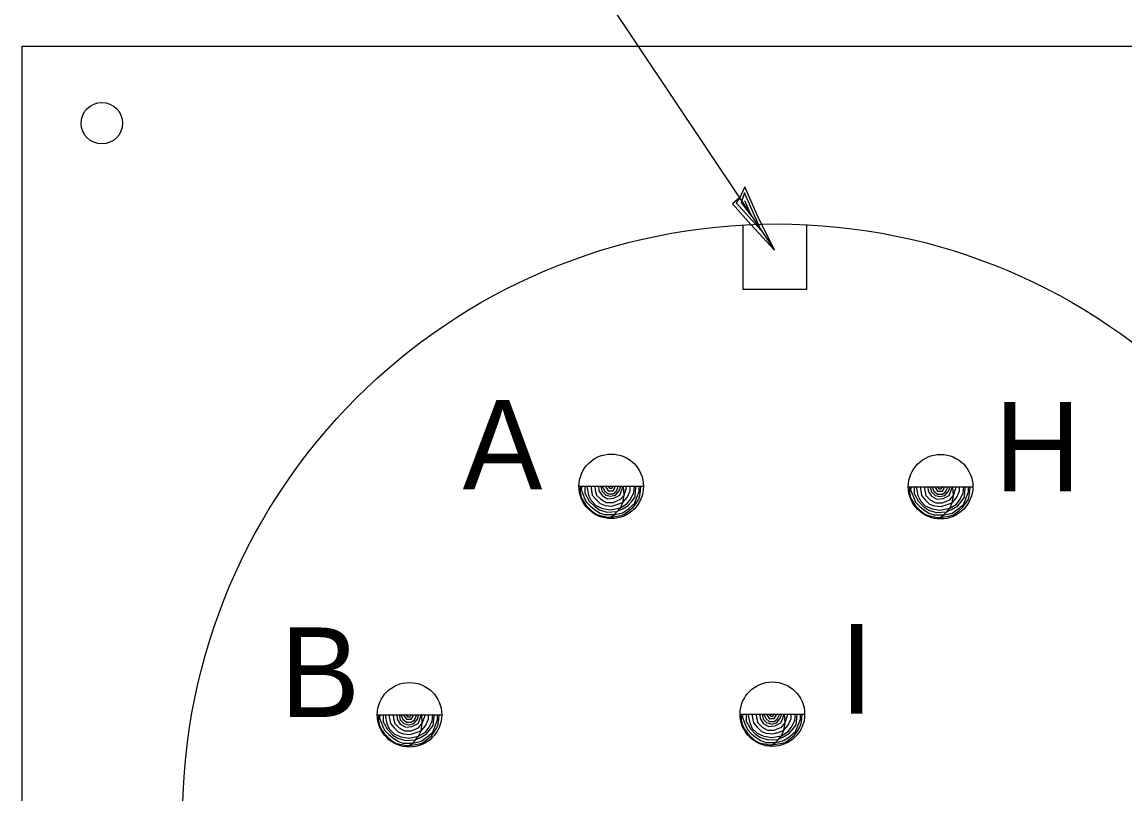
# Model space of a CAD drawing. Extents: x 0 to 2.83, y 0 to 1.83.
# Drawn here: x 1.0401 to 1.1297, y 0.398 to 0.4608 of the extents above; entities that cross this region are included whole.
import ezdxf

# ---------------------------------------------------------------- set-up
doc = ezdxf.new("R2010")
doc.units = 0
doc.layers.add('RD_Pr_Roadway_Notes', color=7, linetype='Continuous')
doc.layers.add('SH_General_Details', color=7, linetype='Continuous')

msp = doc.modelspace()

# ---------------------------------------------------------------- linework, layer by layer
at = {"layer": 'RD_Pr_Roadway_Notes'}
msp.add_line((1.079617, 0.474554), (1.101209, 0.442208), dxfattribs=at)
msp.add_lwpolyline([(1.098397, 0.446509), (1.097817, 0.445971), (1.099306, 0.444316), (1.101209, 0.442208), (1.099886, 0.444896), (1.098811, 0.447376), (1.098397, 0.446509), (1.098107, 0.446053), (1.100134, 0.443821), (1.098769, 0.446881), (1.098521, 0.446096), (1.099349, 0.444978), (1.098811, 0.446219)], dxfattribs=at)
at = {"layer": 'SH_General_Details'}
for p, q in [((1.040072, 0.458794), (1.163547, 0.458794)), ((1.040072, 0.335321), (1.040072, 0.458794)), ((1.098644, 0.444234), (1.098644, 0.439021)), ((1.103816, 0.444274), (1.103816, 0.439021)), ((1.103816, 0.439021), (1.098644, 0.439021)), ((1.085324, 0.423033), (1.090569, 0.423033)), ((1.087947, 0.423033), (1.087947, 0.423033)), ((1.112089, 0.422999), (1.117334, 0.422999)), ((1.114712, 0.422999), (1.114712, 0.422999)), ((1.068934, 0.404469), (1.074179, 0.404469)), ((1.071557, 0.404469), (1.071557, 0.404469)), ((1.098422, 0.404521), (1.103667, 0.404521)), ((1.101046, 0.404521), (1.101046, 0.404521))]:
    msp.add_line(p, q, dxfattribs=at)
for points in [[(1.085414, 0.423033), (1.085414, 0.422573), (1.085514, 0.422126), (1.085712, 0.421778), (1.085911, 0.421479), (1.086209, 0.421181), (1.086556, 0.420884), (1.086804, 0.420736), (1.087151, 0.420636), (1.087451, 0.420586), (1.087599, 0.420538), (1.087897, 0.420538), (1.088244, 0.420736), (1.088889, 0.420884), (1.089386, 0.421231), (1.089832, 0.421628), (1.090031, 0.422126), (1.090229, 0.422621), (1.090229, 0.423033)], [(1.085549, 0.423033), (1.085514, 0.422769), (1.085762, 0.422126), (1.085911, 0.421778), (1.086257, 0.421431), (1.086556, 0.421181), (1.087002, 0.420884), (1.087399, 0.420736), (1.087797, 0.420736), (1.088194, 0.420736), (1.088492, 0.421033), (1.088839, 0.421181), (1.089336, 0.421479), (1.089584, 0.421778), (1.089882, 0.422174), (1.089931, 0.422671), (1.089967, 0.423033)], [(1.085812, 0.423033), (1.085812, 0.422473), (1.086159, 0.421828), (1.086606, 0.421379), (1.087002, 0.421133), (1.087599, 0.420933), (1.088442, 0.420984), (1.088691, 0.421281), (1.089236, 0.421628), (1.089534, 0.422026), (1.089782, 0.422523), (1.089832, 0.423018), (1.089829, 0.423033)], [(1.085962, 0.423033), (1.085961, 0.423018), (1.086109, 0.422323)], [(1.086109, 0.422323), (1.086307, 0.421878), (1.086704, 0.421479), (1.087251, 0.421231), (1.087897, 0.421133), (1.088691, 0.421281), (1.088889, 0.421728), (1.089236, 0.422126), (1.089486, 0.422671), (1.089486, 0.423033)], [(1.086307, 0.423033), (1.086307, 0.422869), (1.086407, 0.422323), (1.086704, 0.421976), (1.087052, 0.421628), (1.087451, 0.421479), (1.087996, 0.421431), (1.088492, 0.421579), (1.088889, 0.421728), (1.088987, 0.422323), (1.089187, 0.422919), (1.089169, 0.423033)], [(1.086616, 0.423033), (1.086656, 0.422721), (1.086756, 0.422323), (1.087102, 0.421976), (1.087549, 0.421728), (1.088094, 0.421728), (1.088691, 0.421976), (1.088987, 0.422323), (1.088939, 0.423018), (1.088936, 0.423033)], [(1.086921, 0.423033), (1.086952, 0.422671), (1.087202, 0.422274), (1.087649, 0.422026), (1.088144, 0.422074), (1.088641, 0.422323), (1.088789, 0.422671), (1.088889, 0.422969), (1.088851, 0.423033)], [(1.087104, 0.423033), (1.087102, 0.423018), (1.087202, 0.422621), (1.087499, 0.422323), (1.087897, 0.422224), (1.088292, 0.422323), (1.088592, 0.422671), (1.088691, 0.422969), (1.088691, 0.423033)], [(1.087256, 0.423033), (1.087251, 0.423018), (1.087399, 0.422671), (1.087697, 0.422423), (1.088094, 0.422423), (1.088344, 0.422621), (1.088492, 0.422919), (1.088492, 0.423033)], [(1.087511, 0.423033), (1.087499, 0.422969), (1.087697, 0.422671), (1.088094, 0.422671), (1.088244, 0.422919), (1.088244, 0.423033)], [(1.087676, 0.423033), (1.087797, 0.422869), (1.087996, 0.422869), (1.088094, 0.423018), (1.088086, 0.423033)], [(1.087946, 0.420538), (1.088592, 0.420636), (1.088987, 0.420736), (1.089436, 0.421083), (1.089734, 0.421331), (1.089931, 0.421579), (1.090181, 0.421976), (1.090277, 0.422274), (1.090329, 0.422671), (1.090359, 0.423033)], [(1.112179, 0.422999), (1.112179, 0.422539), (1.112279, 0.422093), (1.112477, 0.421744), (1.112676, 0.421446), (1.112974, 0.421149), (1.113322, 0.420851), (1.113569, 0.420703), (1.113917, 0.420603), (1.114216, 0.420553), (1.114364, 0.420504), (1.114661, 0.420504), (1.115009, 0.420703), (1.115654, 0.420851), (1.116149, 0.421199), (1.116597, 0.421594), (1.116796, 0.422093), (1.116994, 0.422588), (1.116994, 0.422999)], [(1.112314, 0.422999), (1.112279, 0.422736), (1.112527, 0.422093), (1.112676, 0.421744), (1.113022, 0.421398), (1.113322, 0.421149), (1.113769, 0.420851), (1.114164, 0.420703), (1.114562, 0.420703), (1.114959, 0.420703), (1.115257, 0.420999), (1.115606, 0.421149), (1.116101, 0.421446), (1.116349, 0.421744), (1.116647, 0.422141), (1.116696, 0.422638), (1.116732, 0.422999)], [(1.112576, 0.422999), (1.112576, 0.422439), (1.112924, 0.421794), (1.113371, 0.421348), (1.113769, 0.421099), (1.114364, 0.420899), (1.115207, 0.420951), (1.115456, 0.421248), (1.116001, 0.421594), (1.116301, 0.421993), (1.116547, 0.422489), (1.116597, 0.422986), (1.116594, 0.422999)], [(1.112727, 0.422999), (1.112726, 0.422986), (1.112874, 0.422289)], [(1.112874, 0.422289), (1.113074, 0.421844), (1.113471, 0.421446), (1.114016, 0.421199), (1.114661, 0.421099), (1.115456, 0.421248), (1.115654, 0.421694), (1.116001, 0.422093), (1.116249, 0.422638), (1.116249, 0.422999)], [(1.113074, 0.422999), (1.113074, 0.422836), (1.113172, 0.422289), (1.113471, 0.421943), (1.113817, 0.421594), (1.114216, 0.421446), (1.114761, 0.421398), (1.115257, 0.421546), (1.115654, 0.421694), (1.115754, 0.422289), (1.115952, 0.422886), (1.115934, 0.422999)], [(1.113382, 0.422999), (1.113421, 0.422688), (1.113521, 0.422289), (1.113867, 0.421943), (1.114314, 0.421694), (1.114859, 0.421694), (1.115456, 0.421943), (1.115754, 0.422289), (1.115704, 0.422986), (1.115701, 0.422999)], [(1.113684, 0.422999), (1.113717, 0.422638), (1.113966, 0.422241), (1.114412, 0.421993), (1.114911, 0.422041), (1.115406, 0.422289), (1.115554, 0.422638), (1.115654, 0.422936), (1.115616, 0.422999)], [(1.113869, 0.422999), (1.113867, 0.422986), (1.113966, 0.422588), (1.114264, 0.422289), (1.114661, 0.422193), (1.115059, 0.422289), (1.115357, 0.422638), (1.115456, 0.422936), (1.115456, 0.422999)], [(1.114021, 0.422999), (1.114016, 0.422986), (1.114164, 0.422638), (1.114464, 0.422389), (1.114859, 0.422389), (1.115107, 0.422588), (1.115257, 0.422886), (1.115257, 0.422999)], [(1.114279, 0.422999), (1.114264, 0.422936), (1.114464, 0.422638), (1.114859, 0.422638), (1.115009, 0.422886), (1.115009, 0.422999)], [(1.114441, 0.422999), (1.114562, 0.422836), (1.114761, 0.422836), (1.114859, 0.422986), (1.114851, 0.422999)], [(1.114711, 0.420504), (1.115357, 0.420603), (1.115754, 0.420703), (1.116201, 0.421049), (1.116497, 0.421298), (1.116696, 0.421546), (1.116944, 0.421943), (1.117044, 0.422241), (1.117094, 0.422638), (1.117124, 0.422999)], [(1.069024, 0.404469), (1.069024, 0.404009), (1.069124, 0.403563), (1.069321, 0.403214), (1.069521, 0.402916), (1.069819, 0.402619), (1.070166, 0.402321), (1.070414, 0.402173), (1.070761, 0.402073), (1.071057, 0.402023), (1.071207, 0.401974), (1.071506, 0.401974), (1.071852, 0.402173), (1.072499, 0.402321), (1.072994, 0.402668), (1.073441, 0.403066), (1.073641, 0.403563), (1.073839, 0.404058), (1.073839, 0.404469)], [(1.069157, 0.404469), (1.069124, 0.404208), (1.069371, 0.403563), (1.069521, 0.403214), (1.069867, 0.402868), (1.070166, 0.402619), (1.070612, 0.402321), (1.071009, 0.402173), (1.071406, 0.402173), (1.071804, 0.402173), (1.072101, 0.402469), (1.072449, 0.402619), (1.072946, 0.402916), (1.073192, 0.403214), (1.073492, 0.403611), (1.073541, 0.404109), (1.073577, 0.404469)], [(1.069421, 0.404469), (1.069421, 0.403909), (1.069767, 0.403264), (1.070214, 0.402818), (1.070612, 0.402569), (1.071207, 0.402371), (1.072051, 0.402421), (1.072299, 0.402719), (1.072846, 0.403066), (1.073144, 0.403463), (1.073392, 0.403959), (1.073441, 0.404456), (1.073437, 0.404469)], [(1.069571, 0.404469), (1.069569, 0.404456), (1.069719, 0.403761)], [(1.069719, 0.403761), (1.069916, 0.403314), (1.070314, 0.402916), (1.070861, 0.402668), (1.071506, 0.402569), (1.072299, 0.402719), (1.072499, 0.403164), (1.072846, 0.403563), (1.073094, 0.404109), (1.073094, 0.404469)], [(1.069916, 0.404469), (1.069916, 0.404306), (1.070016, 0.403761), (1.070314, 0.403414), (1.070662, 0.403066), (1.071057, 0.402916), (1.071604, 0.402868), (1.072101, 0.403016), (1.072499, 0.403164), (1.072597, 0.403761), (1.072797, 0.404356), (1.072776, 0.404469)], [(1.070226, 0.404469), (1.070264, 0.404158), (1.070362, 0.403761), (1.070711, 0.403414), (1.071157, 0.403164), (1.071704, 0.403164), (1.072299, 0.403414), (1.072597, 0.403761), (1.072547, 0.404456), (1.072544, 0.404469)], [(1.070529, 0.404469), (1.070562, 0.404109), (1.070811, 0.403711), (1.071257, 0.403463), (1.071752, 0.403511), (1.072251, 0.403761), (1.072399, 0.404109), (1.072499, 0.404406), (1.072459, 0.404469)], [(1.070712, 0.404469), (1.070711, 0.404456), (1.070811, 0.404058), (1.071109, 0.403761), (1.071506, 0.403661), (1.071902, 0.403761), (1.072199, 0.404109), (1.072299, 0.404406), (1.072299, 0.404469)], [(1.070866, 0.404469), (1.070861, 0.404456), (1.071009, 0.404109), (1.071307, 0.403859), (1.071704, 0.403859), (1.071952, 0.404058), (1.072101, 0.404356), (1.072101, 0.404469)], [(1.071119, 0.404469), (1.071109, 0.404406), (1.071307, 0.404109), (1.071704, 0.404109), (1.071852, 0.404356), (1.071852, 0.404469)], [(1.071284, 0.404469), (1.071406, 0.404306), (1.071604, 0.404306), (1.071704, 0.404456), (1.071694, 0.404469)], [(1.071556, 0.401974), (1.072199, 0.402073), (1.072597, 0.402173), (1.073044, 0.402519), (1.073341, 0.402768), (1.073541, 0.403016), (1.073789, 0.403414), (1.073887, 0.403711), (1.073937, 0.404109), (1.073969, 0.404469)], [(1.098512, 0.404521), (1.098512, 0.404059), (1.098611, 0.403613), (1.098811, 0.403266), (1.099009, 0.402969), (1.099306, 0.402669), (1.099654, 0.402371), (1.099904, 0.402223), (1.100251, 0.402124), (1.100547, 0.402074), (1.100696, 0.402024), (1.100994, 0.402024), (1.101342, 0.402223), (1.101987, 0.402371), (1.102484, 0.402719), (1.102931, 0.403118), (1.103129, 0.403613), (1.103327, 0.404111), (1.103327, 0.404521)], [(1.098646, 0.404521), (1.098611, 0.404259), (1.098859, 0.403613), (1.099009, 0.403266), (1.099357, 0.402918), (1.099654, 0.402669), (1.100101, 0.402371), (1.100499, 0.402223), (1.100896, 0.402223), (1.101292, 0.402223), (1.101589, 0.402521), (1.101937, 0.402669), (1.102434, 0.402969), (1.102682, 0.403266), (1.102979, 0.403663), (1.103031, 0.404159), (1.103066, 0.404521)], [(1.098911, 0.404521), (1.098911, 0.403961), (1.099257, 0.403316), (1.099704, 0.402869), (1.100101, 0.402621), (1.100696, 0.402423), (1.101541, 0.402471), (1.101789, 0.402769), (1.102336, 0.403118), (1.102632, 0.403513), (1.102881, 0.404011), (1.102931, 0.404506), (1.102927, 0.404521)], [(1.099061, 0.404521), (1.099059, 0.404506), (1.099207, 0.403811)], [(1.099207, 0.403811), (1.099406, 0.403364), (1.099804, 0.402969), (1.100349, 0.402719), (1.100994, 0.402621), (1.101789, 0.402769), (1.101987, 0.403216), (1.102336, 0.403613), (1.102582, 0.404159), (1.102582, 0.404521)], [(1.099406, 0.404521), (1.099406, 0.404358), (1.099506, 0.403811), (1.099804, 0.403464), (1.100151, 0.403118), (1.100547, 0.402969), (1.101094, 0.402918), (1.101589, 0.403068), (1.101987, 0.403216), (1.102087, 0.403811), (1.102284, 0.404408), (1.102267, 0.404521)], [(1.099716, 0.404521), (1.099754, 0.404208), (1.099852, 0.403811), (1.100201, 0.403464), (1.100647, 0.403216), (1.101194, 0.403216), (1.101789, 0.403464), (1.102087, 0.403811), (1.102037, 0.404506), (1.102034, 0.404521)], [(1.100019, 0.404521), (1.100052, 0.404159), (1.100299, 0.403763), (1.100747, 0.403513), (1.101242, 0.403564), (1.101741, 0.403811), (1.101889, 0.404159), (1.101987, 0.404458), (1.101951, 0.404521)], [(1.100202, 0.404521), (1.100201, 0.404506), (1.100299, 0.404111), (1.100597, 0.403811), (1.100994, 0.403713), (1.101392, 0.403811), (1.101689, 0.404159), (1.101789, 0.404458), (1.101789, 0.404521)], [(1.100354, 0.404521), (1.100349, 0.404506), (1.100499, 0.404159), (1.100796, 0.403911), (1.101194, 0.403911), (1.101441, 0.404111), (1.101589, 0.404408), (1.101589, 0.404521)], [(1.100611, 0.404521), (1.100597, 0.404458), (1.100796, 0.404159), (1.101194, 0.404159), (1.101342, 0.404408), (1.101342, 0.404521)], [(1.100776, 0.404521), (1.100896, 0.404358), (1.101094, 0.404358), (1.101194, 0.404506), (1.101184, 0.404521)], [(1.101044, 0.402024), (1.101689, 0.402124), (1.102087, 0.402223), (1.102532, 0.402571), (1.102831, 0.402818), (1.103031, 0.403068), (1.103277, 0.403464), (1.103377, 0.403763), (1.103426, 0.404159), (1.103456, 0.404521)]]:
    msp.add_lwpolyline(points, dxfattribs=at)
for centre, radius in [((1.046556, 0.452536), 0.001684), ((1.101386, 0.396085), 0.048264), ((1.087946, 0.423032), 0.002622), ((1.114712, 0.422999), 0.002622), ((1.071555, 0.404468), 0.002622), ((1.101045, 0.404519), 0.002622)]:
    msp.add_circle(centre, radius, dxfattribs=at)

# ---------------------------------------------------------------- texts
at = {"layer": 'RD_Pr_Roadway_Notes'}
for s, p in [('A', (1.075871, 0.422779)), ('H', (1.119087, 0.422616)), ('B', (1.061044, 0.404293)), ('I', (1.106536, 0.404563))]:
    msp.add_text(s, height=0.007273, dxfattribs=at).set_placement(p)

doc.saveas('drawing.dxf')
